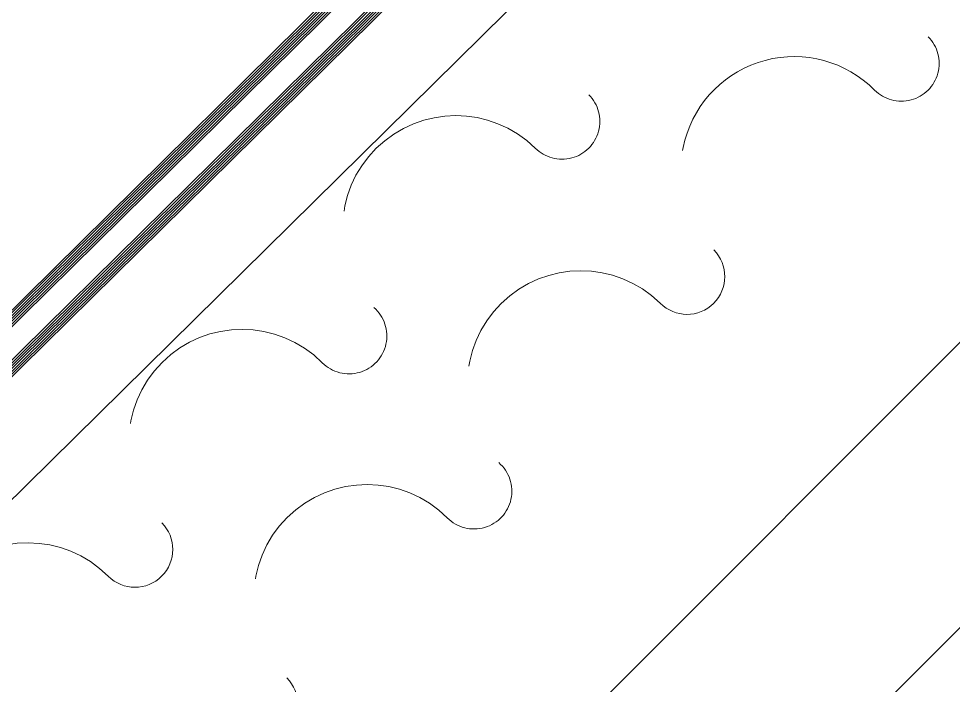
# Model space of a CAD drawing. Header units: centimetres. Extents: x 118932 to 154602, y -32682 to -23521.
# Drawn here: x 137733.14 to 137780.28, y -25566.12 to -25532.53 of the extents above; entities that cross this region are included whole.
import ezdxf

# ---------------------------------------------------------------- set-up
doc = ezdxf.new("R2010")
doc.units = ezdxf.units.CM
doc.header["$LTSCALE"] = 50
doc.header["$MEASUREMENT"] = 0
doc.linetypes.add('HIDDEN', pattern=[0.375, 0.25, -0.125])
for name, color, linetype, lineweight, true_color in [('GEN_02_TF_Mobilya', 7, 'Continuous', 5, 0x745e3d), ('GEN_02_TF_Pencere', 7, 'Continuous', 9, 0x6093ac), ('GEN_05_ML_Alçıpan_giydirme', 7, 'Continuous', 18, 0x7ebab5), ('GEN_05_ML_Mermer', 7, 'Continuous', 9, 0x9d8692)]:
    doc.layers.add(name, color=color, linetype=linetype, lineweight=lineweight, true_color=true_color)

# ---------------------------------------------------------------- blocks, each defined once
blk = doc.blocks.new('P7_')
at = {"layer": 'GEN_02_TF_Pencere'}
for p, q in [((163301.785, -16173.219, 0), (163382.715, -16173.219, 0)), ((163301.785, -16173.319, 0), (163382.715, -16173.319, 0)), ((163301.785, -16173.419, 0), (163382.715, -16173.419, 0)), ((163303.574, -16173.019, 0), (163382.665, -16173.019, 0)), ((163303.656, -16173.119, 0), (163382.715, -16173.119, 0)), ((163301.785, -16173.519, 0), (163382.715, -16173.519, 0)), ((163302.16, -16173.619, 0), (163382.34, -16173.619, 0)), ((163302.16, -16174.819, 0), (163382.34, -16174.819, 0)), ((163301.785, -16174.919, 0), (163382.715, -16174.919, 0)), ((163301.785, -16175.019, 0), (163382.715, -16175.019, 0)), ((163301.785, -16175.119, 0), (163382.715, -16175.119, 0)), ((163301.785, -16175.219, 0), (163382.715, -16175.219, 0)), ((163301.785, -16175.319, 0), (163382.715, -16175.319, 0)), ((163301.835, -16175.419, 0), (163382.665, -16175.419, 0))]:
    blk.add_line(p, q, dxfattribs=at)
at = {"layer": 'GEN_05_ML_Mermer', "elevation": 0}
blk.add_lwpolyline([(163483.715, -16179.824), (163288.715, -16179.824), (163288.715, -16161.825), (163483.715, -16161.825)], close=True, dxfattribs=at)
blk = doc.blocks.new('DOGRAMA LEVEL 0 E BLOK')
at = {"layer": 'GEN_05_ML_Alçıpan_giydirme', "color": 1, "rotation": 44.89300344918647}
blk.add_blockref('P7_', (-127478.778, -103170.841, 0), dxfattribs=at)
blk = doc.blocks.new('UP-456_Sofa_250x75')
at = {"layer": 'GEN_02_TF_Mobilya'}
for p, q in [((-249.609, 2.121), (-72.832, 178.898)), ((-72.832, 164.529), (-235.467, 1.895))]:
    blk.add_line(p, q, dxfattribs=at)
blk = doc.blocks.new('PPBamako_SuiteC_TefrisPlan')
at = {"xscale": -1.000000000000007, "rotation": 90}
blk.add_blockref('UP-456_Sofa_250x75', (-508.577, -567.89), dxfattribs=at)
at = {"layer": 'GEN_02_TF_Mobilya', "linetype": 'HIDDEN'}
for points in [[(-594.29, -371.006, 1), (-602.398, -379.062, -1), (-605.1, -381.748, 1), (-613.208, -389.804, -1), (-615.911, -392.49, 1.001962), (-624.024, -400.541, -1.001962), (-626.721, -403.232, 1), (-634.829, -411.288, -1), (-637.532, -413.974, 1), (-645.64, -422.03, -1), (-648.342, -424.716, 0.9832), (-656.486, -432.749, -1.038091), (-659.081, -435.535, 1), (-667.179, -443.602, -1), (-669.878, -446.291, 1), (-677.975, -454.358, -1), (-680.674, -457.047, 1), (-688.771, -465.114, -1)], [(-598.797, -389.566, 1), (-606.905, -397.622, -1), (-609.607, -400.308, 1.001962), (-617.72, -408.359, -1.001962), (-620.418, -411.05, 1), (-628.526, -419.106, -1), (-631.228, -421.792, 1), (-639.336, -429.848, -1), (-642.039, -432.534, 0.9832), (-650.183, -440.567, -1.038091), (-652.778, -443.353, 1), (-660.875, -451.42, -1), (-663.574, -454.109, 1), (-671.671, -462.176, -1), (-674.37, -464.865, 1), (-682.468, -472.932, -1)]]:
    blk.add_lwpolyline(points, format="xyb", dxfattribs=at)

msp = doc.modelspace()

# ---------------------------------------------------------------- block references
at = {"rotation": 359.6887739338809}
msp.add_blockref('DOGRAMA LEVEL 0 E BLOK', (138089.785, -26193.192), dxfattribs=at)

# ---------------------------------------------------------------- next in the draw order: block references
at = {"color": 1}
msp.add_blockref('PPBamako_SuiteC_TefrisPlan', (138407.536, -25114.331, 0), dxfattribs=at)

doc.saveas('drawing.dxf')
